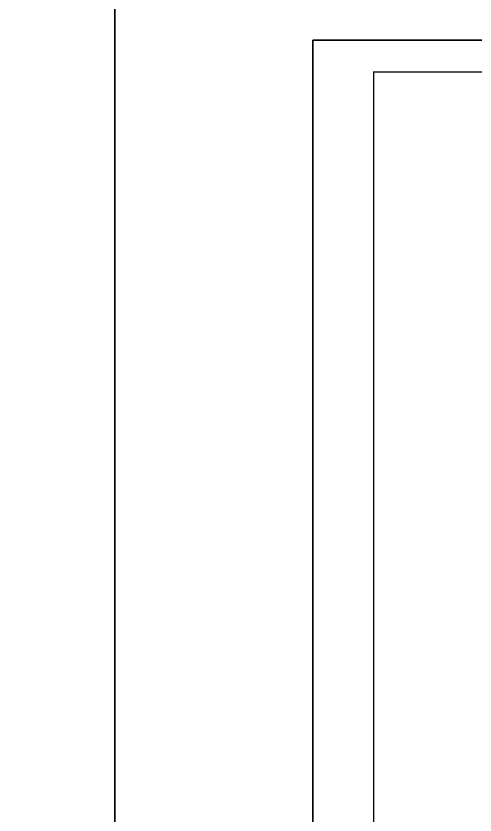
# Model space of a CAD drawing. Extents: x -2098986 to 943, y -1296280 to 73591.
# Drawn here: x -1800738 to -1790690, y -1279137 to -1261631 of the extents above; entities that cross this region are included whole.
import ezdxf

# ---------------------------------------------------------------- set-up
doc = ezdxf.new("R2010")
doc.units = 0
doc.header["$LTSCALE"] = 150
doc.layers.get('Defpoints').update_dxf_attribs({"lineweight": 18})
for name, color, linetype, lineweight in [('05.Text', 253, 'Continuous', 18), ('11.Khung bo', 32, 'Continuous', 50), ('12.Khung', 36, 'Continuous', 25), ('KCVN-THAY', 7, 'Continuous', 25)]:
    doc.layers.add(name, color=color, linetype=linetype, lineweight=lineweight)
doc.layers.add('Tpl_Bound', color=1, linetype='Continuous', plot=False)

# ---------------------------------------------------------------- blocks, each defined once
blk = doc.blocks.new('*U4')
at = {"layer": 'KCVN-THAY', "color": 140}
blk.add_lwpolyline([(214871.76, 86966.68), (215381.8, 86966.68), (215381.8, 86579.68), (214871.76, 86579.68)], close=True, dxfattribs=at)
blk = doc.blocks.new('100')
at = {"layer": '11.Khung bo', "const_width": 26.7}
blk.add_lwpolyline([(1860913, -945240), (1860913, -916940), (1896063, -916940), (1896063, -945240)], close=True, dxfattribs=at)
blk.add_lwpolyline([(1860913, -945240), (1860913, -916940), (1896063, -916940), (1896063, -945240)], close=True, dxfattribs=at)
blk.add_lwpolyline([(1860913, -945240), (1860913, -916940), (1896063, -916940), (1896063, -945240)], close=True, dxfattribs=at)
at = {"layer": '12.Khung'}
blk.add_lwpolyline([(1901579, -945940), (1901579, -916240), (1859580, -916240), (1859580, -945940)], close=True, dxfattribs=at)
blk.add_lwpolyline([(1901579, -945940), (1901579, -916240), (1859580, -916240), (1859580, -945940)], close=True, dxfattribs=at)
blk.add_lwpolyline([(1901579, -945940), (1901579, -916240), (1859580, -916240), (1859580, -945940)], close=True, dxfattribs=at)

msp = doc.modelspace()

# ---------------------------------------------------------------- linework, layer by layer
at = {"layer": 'Tpl_Bound', "color": 1}
msp.add_lwpolyline([(-1794240.1, -1291860), (-1794240.1, -1262160), (-1752240.1, -1262160), (-1752240.1, -1291860)], close=True, dxfattribs=at)

# ---------------------------------------------------------------- block references
at = {"layer": '05.Text', "xscale": 1.000009185772931, "yscale": 1.000009185772931, "zscale": 1.000009185772931}
msp.add_blockref('100', (-3653836.8, -345911.5), dxfattribs=at)
at = {"layer": 'Defpoints', "xscale": 100, "yscale": 100, "zscale": 100}
for p in [(-23336755.1, -9954247.4), (-23285750.8, -9954247.4)]:
    msp.add_blockref('*U4', p, dxfattribs=at)

doc.saveas('drawing.dxf')
